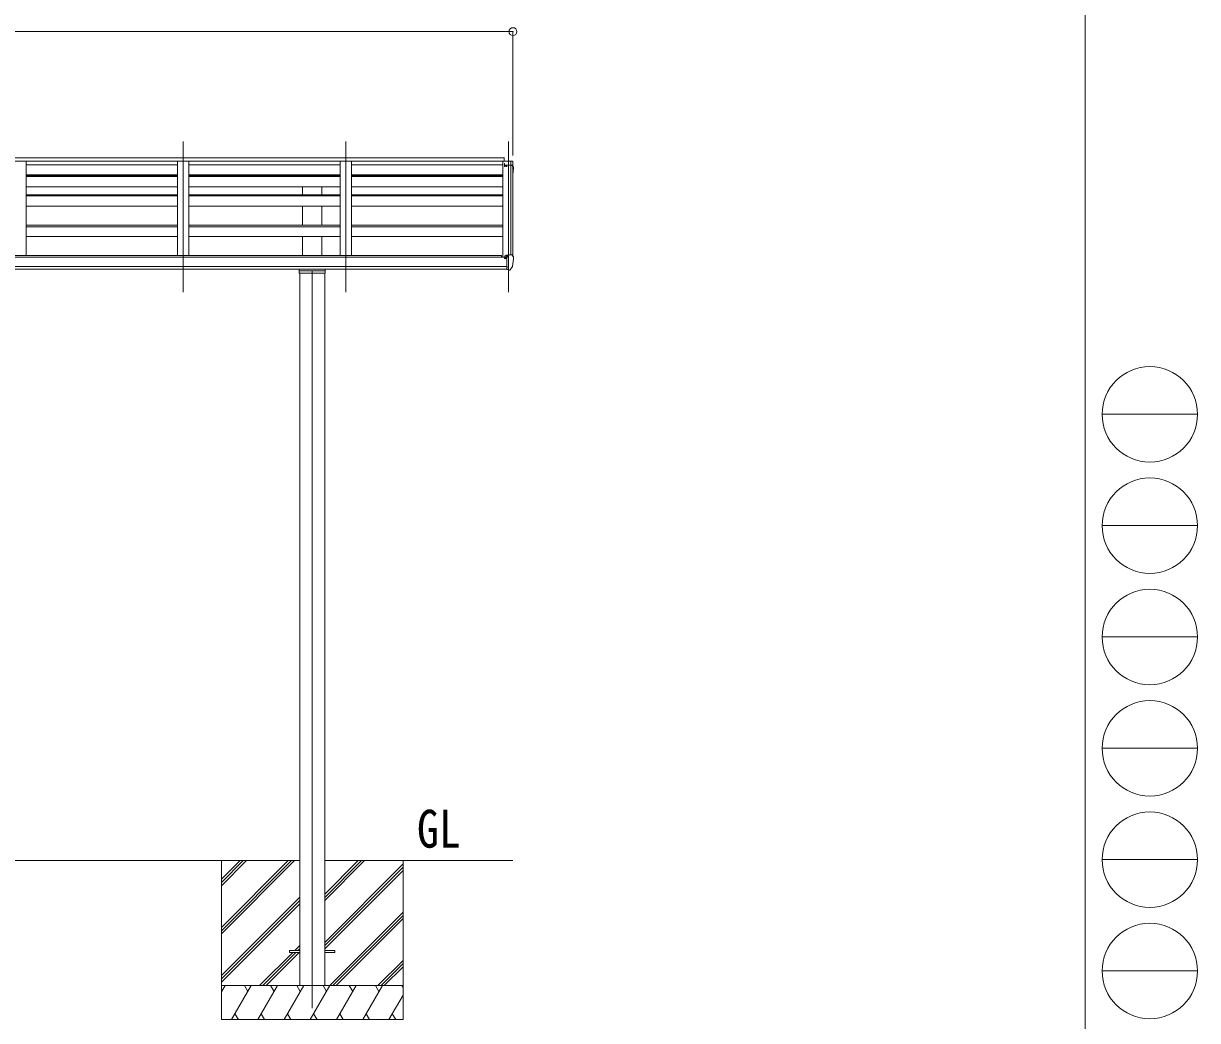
# Model space of a CAD drawing. Units: millimetres at full size, sheet at 1:35; details may follow other scales. Extents: x -9783 to 9892, y -6828 to 6752.
# Drawn here: x 4722 to 9892, y -3931 to 457 of the extents above; entities that cross this region are included whole.
import ezdxf
from ezdxf.enums import TextEntityAlignment as Align

# ---------------------------------------------------------------- set-up
doc = ezdxf.new("R2010")
doc.units = ezdxf.units.MM
doc.header["$LTSCALE"] = 35
doc.header["$PDMODE"] = 32
doc.header["$PDSIZE"] = 35
for name, color, linetype, lineweight in [('0-0_0', 7, 'Continuous', 9), ('0-1_本体', 4, 'Continuous', 9), ('0-2_部品', 7, 'Continuous', 9), ('0-8_PARTS2', 2, 'Continuous', 9), ('0-A_寸法', 6, 'Continuous', 9), ('F-0_240', 7, 'Continuous', 9)]:
    doc.layers.add(name, color=color, linetype=linetype, lineweight=lineweight)
doc.styles.add('ＭＳ ゴシック', font='')
doc.styles.get('ＭＳ ゴシック').set_extended_font_data('MS Gothic')

msp = doc.modelspace()

# ---------------------------------------------------------------- linework, layer by layer
at = {"layer": '0-0_0'}
for p, q in [((4048.45, -3227.28), (5938.45, -3227.28)), ((5593.45, -3227.28), (5593.45, -3927.28)), ((5593.45, -3521.46), (5887.63, -3227.28)), ((5593.45, -3535.6), (5901.77, -3227.28)), ((5593.45, -3549.74), (5915.91, -3227.28)), ((5593.45, -3337.61), (5703.78, -3227.28)), ((5593.45, -3323.47), (5689.64, -3227.28)), ((5593.45, -3309.33), (5675.5, -3227.28)), ((6048.45, -3227.28), (6877.45, -3227.28)), ((6048.45, -3403.11), (6224.28, -3227.28)), ((6048.45, -3388.97), (6210.14, -3227.28)), ((6048.45, -3374.83), (6196, -3227.28)), ((6048.45, -3586.96), (6393.45, -3241.96)), ((6048.45, -3601.1), (6393.45, -3256.1)), ((6393.45, -3227.28), (6393.45, -3927.28)), ((6048.45, -3615.24), (6393.45, -3270.25)), ((5593.45, -3733.59), (5938.45, -3388.59)), ((5593.45, -3747.73), (5938.45, -3402.74)), ((5593.45, -3761.88), (5938.45, -3416.88)), ((6070.26, -3777.28), (6393.45, -3454.09)), ((6084.4, -3777.28), (6393.45, -3468.23)), ((6098.55, -3777.28), (6393.45, -3482.38)), ((5916.39, -3622.78), (5938.45, -3600.72)), ((5930.54, -3622.78), (5938.45, -3614.87)), ((5761.89, -3777.28), (5907.39, -3631.78)), ((5776.03, -3777.28), (5921.54, -3631.78)), ((5790.18, -3777.28), (5935.68, -3631.78)), ((6282.39, -3777.28), (6393.45, -3666.22)), ((6296.53, -3777.28), (6393.45, -3680.37)), ((6310.68, -3777.28), (6393.45, -3694.51)), ((6393.45, -3777.28), (5593.45, -3777.28)), ((5593.45, -3804.78), (5609.33, -3777.28)), ((5638.2, -3927.28), (5724.8, -3777.28)), ((5709.8, -3803.26), (5694.8, -3777.28)), ((5753.67, -3927.28), (5840.27, -3777.28)), ((5825.27, -3803.26), (5810.27, -3777.28)), ((5869.14, -3927.28), (5955.74, -3777.28)), ((5940.74, -3803.26), (5925.74, -3777.28)), ((5984.61, -3927.28), (6071.21, -3777.28)), ((6056.21, -3803.26), (6041.21, -3777.28)), ((6100.08, -3927.28), (6186.68, -3777.28)), ((6171.68, -3803.26), (6156.68, -3777.28)), ((6215.55, -3927.28), (6302.15, -3777.28)), ((6272.15, -3777.28), (6287.15, -3803.26)), ((6331.02, -3927.28), (6393.45, -3819.14)), ((6387.62, -3777.28), (6393.45, -3787.38)), ((5593.45, -3927.28), (6393.45, -3927.28)), ((5653.2, -3901.3), (5668.19, -3927.28)), ((5768.67, -3901.3), (5783.67, -3927.28)), ((5884.14, -3901.3), (5899.14, -3927.28)), ((5999.61, -3901.3), (6014.61, -3927.28)), ((6115.08, -3901.3), (6130.08, -3927.28)), ((6230.55, -3901.3), (6245.55, -3927.28)), ((6346.02, -3901.3), (6361.02, -3927.28))]:
    msp.add_line(p, q, dxfattribs=at)
at = {"layer": '0-1_本体'}
for p, q in [((6840.45, -148.6), (1148.95, -148.6)), ((4684.45, -148.6), (4734.45, -148.6)), ((4734.45, -148.6), (4734.45, -564.48)), ((5400.45, -148.6), (5400.45, -564.48)), ((5400.45, -148.6), (5450.45, -148.6)), ((5450.45, -148.6), (5450.45, -564.48)), ((6116.45, -148.6), (6116.45, -564.48)), ((6116.45, -148.6), (6166.45, -148.6)), ((6166.45, -148.6), (6166.45, -564.48)), ((6832.45, -148.6), (6832.45, -570.9)), ((6837.95, -134.15), (6837.95, -148.6)), ((6868.37, -148.8), (6867.75, -150.42)), ((6868.45, -148.69), (6868.45, -561.05)), ((6876.51, -149.02), (6868.67, -148.61)), ((6877.45, -149.91), (6877.45, -567.59)), ((4734.45, -165.14), (5400.45, -165.14)), ((5450.45, -165.14), (6116.45, -165.14)), ((6166.45, -165.14), (6832.45, -165.14)), ((4734.45, -208.72), (5400.45, -208.72)), ((4734.45, -211.1), (5400.45, -211.1)), ((5400.45, -214.08), (4734.45, -214.08)), ((5400.45, -216.66), (4734.45, -216.66)), ((5450.45, -208.72), (6116.45, -208.72)), ((5450.45, -211.1), (6116.45, -211.1)), ((6116.45, -214.08), (5450.45, -214.08)), ((6116.45, -216.66), (5450.45, -216.66)), ((5950.95, -214.08), (5950.95, -211.1)), ((6035.95, -214.08), (6035.95, -211.1)), ((6166.45, -208.72), (6832.45, -208.72)), ((6166.45, -211.22), (6832.45, -211.22)), ((6832.45, -214.08), (6166.45, -214.08)), ((6832.45, -216.66), (6166.45, -216.66)), ((5400.45, -261.44), (4734.45, -261.44)), ((5400.45, -297.42), (4734.45, -297.42)), ((5400.45, -302.22), (4734.45, -302.22)), ((6116.45, -261.44), (5450.45, -261.44)), ((6116.45, -297.42), (5450.45, -297.42)), ((6116.45, -302.22), (5450.45, -302.22)), ((5950.95, -297.42), (5950.95, -261.44)), ((6035.95, -297.42), (6035.95, -261.44)), ((6832.45, -261.44), (6166.45, -261.44)), ((6832.45, -297.42), (6166.45, -297.42)), ((6832.45, -302.22), (6166.45, -302.22)), ((5400.45, -346.51), (4734.45, -346.51)), ((6116.45, -346.51), (5450.45, -346.51)), ((5950.95, -430.7), (5950.95, -346.51)), ((6035.95, -430.7), (6035.95, -346.51)), ((6832.45, -346.51), (6166.45, -346.51)), ((5400.45, -430.7), (4734.45, -430.7)), ((5400.45, -437.55), (4734.45, -437.55)), ((6116.45, -430.7), (5450.45, -430.7)), ((6116.45, -437.55), (5450.45, -437.55)), ((6832.45, -430.7), (6166.45, -430.7)), ((6832.45, -437.55), (6166.45, -437.55)), ((5400.45, -481.15), (4734.45, -481.15)), ((6116.45, -481.15), (5450.45, -481.15)), ((5950.95, -564.48), (5950.95, -481.15)), ((6035.95, -564.48), (6035.95, -481.15)), ((6832.45, -481.15), (6166.45, -481.15)), ((6827.45, -564.48), (1159.45, -564.48)), ((6827.45, -564.48), (6827.45, -570.9)), ((1135.95, -570.9), (6850.95, -570.9)), ((1135.95, -612.41), (6850.95, -612.41)), ((1135.95, -624.32), (6850.95, -624.32)), ((5938.45, -641.25), (5938.45, -3777.28)), ((6048.45, -641.25), (6048.45, -3777.28))]:
    msp.add_line(p, q, dxfattribs=at)
for points in [[(6840.45, -134.15), (1148.95, -134.15), (1148.95, -148.6)], [(6867.75, -561.05), (6867.75, -148.6), (6832.45, -148.6)]]:
    msp.add_lwpolyline(points, dxfattribs=at)
msp.add_circle((6843.48, -575.55), 3, dxfattribs=at)
for centre, radius, start, end in [((6868.66, -148.91), 0.301, 87.13321, 158.93673), ((6876.45, -150.02), 1, 6.23034, 87)]:
    msp.add_arc(centre, radius, start, end, dxfattribs=at)
at = {"layer": '0-2_部品', "color": 4}
for p, q in [((6840.45, -159.64), (6837.95, -159.64)), ((6839.45, -159.64), (6839.45, -174.08)), ((6840.45, -159.64), (6840.45, -174.08)), ((6850.95, -166.01), (6840.95, -166.09)), ((6840.95, -171.19), (6840.95, -166.09)), ((6840.95, -171.19), (6850.95, -171.19)), ((6869.45, -166.01), (6850.95, -166.01)), ((6850.95, -174.08), (6850.95, -171.19)), ((6857.45, -174.08), (6857.45, -166.01)), ((6869.45, -166.01), (6871.79, -166.15)), ((6872.54, -166.57), (6876.61, -172.38)), ((6879.45, -175.38), (6879.45, -176.01)), ((6840.95, -566.55), (6840.95, -570.53)), ((6855.95, -565.39), (6841.95, -565.45)), ((6845.45, -565.43), (6845.45, -563.53)), ((6846.28, -563.12), (6855.95, -562.4)), ((6855.95, -561.62), (6857.45, -561.62)), ((6855.95, -561.62), (6855.95, -567.79)), ((6857.45, -629.2), (6857.45, -560.7)), ((6872.54, -561.27), (6876.61, -567.08)), ((6845.95, -575.62), (6845.65, -575.62)), ((6846.48, -575.62), (6845.95, -575.62)), ((6850.95, -570.44), (6857.45, -570.04)), ((6865.08, -627.39), (6874.82, -612.01)), ((6879.45, -570.07), (6879.45, -570.7)), ((5939.45, -632), (6047.45, -632)), ((6850.95, -626), (6856.45, -626)), ((6856.95, -627), (6856.45, -626)), ((6857.45, -627), (6856.95, -627)), ((6858.95, -629.11), (6857.45, -629.2)), ((6858.95, -629.11), (6862.66, -628.88)), ((5893.45, -3622.78), (5893.45, -3631.78)), ((5938.45, -3622.78), (5893.45, -3622.78)), ((5938.45, -3631.78), (5893.45, -3631.78)), ((6093.45, -3622.78), (6048.45, -3622.78)), ((6093.45, -3631.78), (6048.45, -3631.78)), ((6093.45, -3622.78), (6093.45, -3631.78))]:
    msp.add_line(p, q, dxfattribs=at)
for points in [[(6846.28, -563.12), (6846.11, -563.14), (6845.95, -563.17), (6845.81, -563.21), (6845.69, -563.26), (6845.59, -563.32), (6845.51, -563.39), (6845.47, -563.46), (6845.45, -563.53)], [(6850.95, -626), (6850.95, -567.79), (6855.95, -567.79)], [(6857.45, -560.7), (6869.45, -560.7), (6871.78, -560.85)], [(6840.95, -574), (6840.95, -575.62), (6840.48, -575.62)], [(6845.65, -574.43), (6845.65, -575.62), (6840.95, -575.62)], [(6857.45, -615.31), (6854.29, -614.91), (6850.95, -614.48)], [(6050.45, -624.32), (6050.45, -641.25), (5936.45, -641.25), (5936.45, -624.32)]]:
    msp.add_lwpolyline(points, dxfattribs=at)
for centre, radius, start, end in [((6871.73, -167.15), 1, 35, 86.5), ((6876.45, -175.38), 3, 0, 87), ((6677.45, -176.01), 202, 351.91451, 0), ((6871.72, -561.84), 1, 35, 86.5), ((6876.45, -570.07), 3, 0, 87), ((6843.45, -575.62), 2.5, 28.35764, 180), ((6843.45, -575.62), 2.5, 0, 28.35764), ((6872.22, -610.51), 3, 330, 348.16652), ((6686.96, -570.7), 192.49, 347.8767, 359.9992), ((6862.48, -625.89), 3, 273.5, 330)]:
    msp.add_arc(centre, radius, start, end, dxfattribs=at)
msp.add_ellipse((6841.95, -566.55), major_axis=(0.02, 1.1), ratio=0.906239, start_param=0.0206394, end_param=1.5914357, dxfattribs=at)
at = {"layer": '0-8_PARTS2'}
for p, q in [((5425.45, -724.94), (5425.45, -62.41)), ((6141.45, -724.94), (6141.45, -62.41)), ((6857.45, -724.94), (6857.45, -62.41)), ((5993.45, -631.14), (5993.45, -3877.28))]:
    msp.add_line(p, q, dxfattribs=at)
at = {"layer": '0-A_寸法'}
for p, q in [((1109.46, 421.08), (6877.45, 421.08)), ((6877.45, 421.08), (6877.45, -124.55))]:
    msp.add_line(p, q, dxfattribs=at)
msp.add_point((6877.45, 421.08), dxfattribs=at)
at = {"layer": 'F-0_240', "color": 5}
msp.add_line((9396.97, 6751.9), (9396.97, -6828.1), dxfattribs=at)
at = {"layer": 'F-0_240', "color": 4}
for p, q in [((9471.77, -1263.1), (9891.77, -1263.1)), ((9471.77, -1753.1), (9891.77, -1753.1)), ((9471.77, -2243.1), (9891.77, -2243.1)), ((9471.77, -2733.1), (9891.77, -2733.1)), ((9471.77, -3223.1), (9891.77, -3223.1)), ((9471.77, -3713.1), (9891.77, -3713.1))]:
    msp.add_line(p, q, dxfattribs=at)
for centre in [(9681.77, -1263.1), (9681.77, -1753.1), (9681.77, -2243.1), (9681.77, -2733.1), (9681.77, -3223.1), (9681.77, -3713.1)]:
    msp.add_circle(centre, 210, dxfattribs=at)

# ---------------------------------------------------------------- texts
at = {"layer": '0-0_0', "style": 'ＭＳ ゴシック', "width": 0.85}
msp.add_text('GL', height=166.8, dxfattribs=at).set_placement((6454.66, -3220.34), align=Align.BOTTOM_LEFT)

doc.saveas('drawing.dxf')
